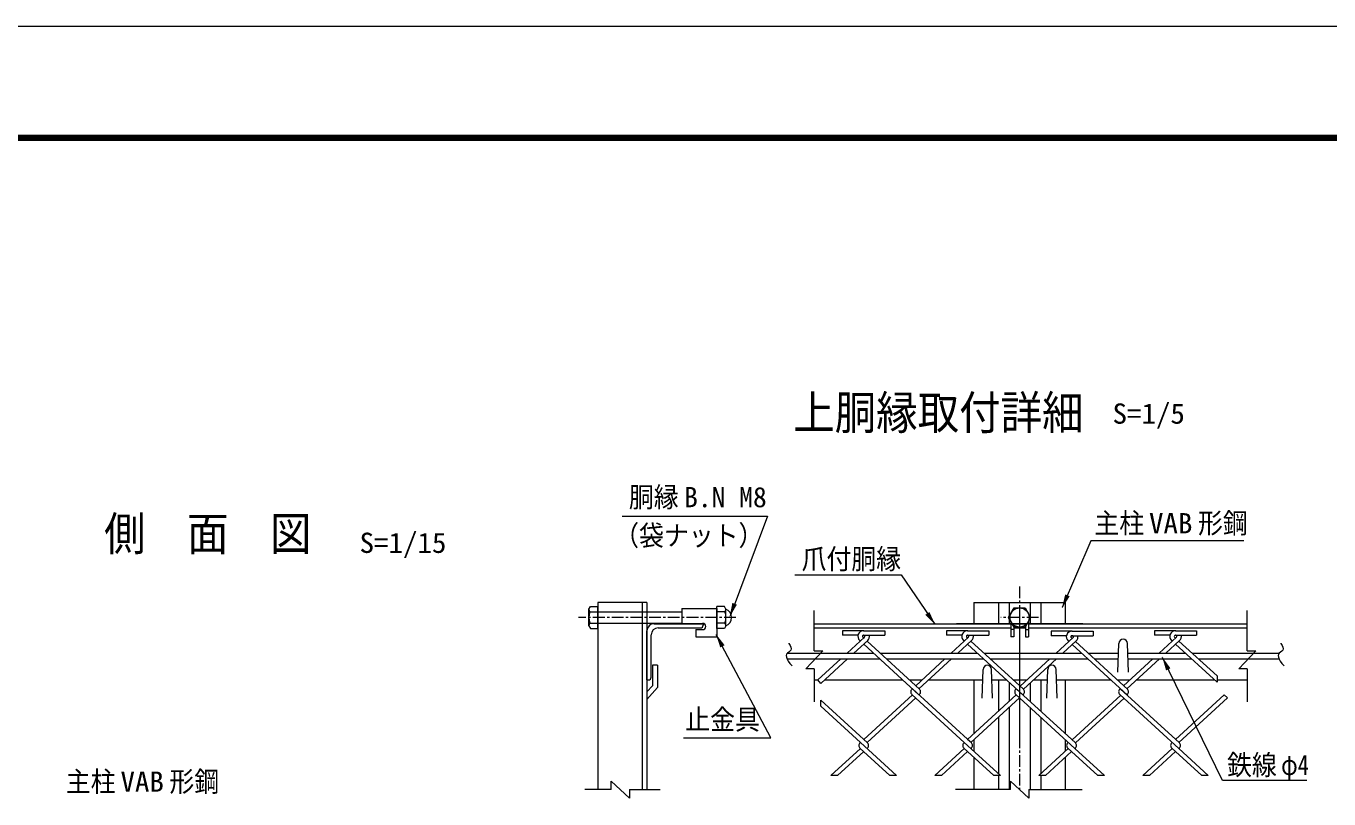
# Model space of a CAD drawing. Units: millimetres, scale not verified, with parts at other scales. Extents: x -4455 to 4455, y -3150 to 3150.
# Drawn here: x -17 to 2765, y 1499 to 3150 of the extents above; entities that cross this region are included whole.
import ezdxf
from ezdxf.enums import TextEntityAlignment as Align

# ---------------------------------------------------------------- set-up
doc = ezdxf.new("R2010")
doc.units = ezdxf.units.MM
doc.header["$LTSCALE"] = 20
doc.linetypes.add('DASHED', pattern=[7.5, 6, -1.5])
doc.linetypes.add('USER2', pattern=[2, 1.25, -0.25, 0.25, -0.25])
for name, color, linetype, lineweight in [('0-4_6文字', 3, 'Continuous', 18), ('0-C_7詳細', 7, 'Continuous', 18), ('0-E_D-TTL', 7, 'Continuous', 18)]:
    doc.layers.add(name, color=color, linetype=linetype, lineweight=lineweight)
doc.styles.add('ＭＳ ゴシック', font='')
doc.styles.get('ＭＳ ゴシック').set_extended_font_data('MS Gothic')

msp = doc.modelspace()

# ---------------------------------------------------------------- linework, layer by layer
at = {"layer": '0-C_7詳細', "color": 1, "linetype": 'USER2'}
for p, q in [((2104.48, 1953.21), (2104.48, 1519.27)), ((1498.37, 1887.06), (1162.12, 1887.06)), ((2144.78, 1887.06), (2064.13, 1887.06)), ((2104.48, 1888.61), (2104.48, 1623.03))]:
    msp.add_line(p, q, dxfattribs=at)
at = {"layer": '0-C_7詳細'}
for p, q in [((1184.49, 1904.82), (1187.82, 1910.58)), ((1184.49, 1869.3), (1184.49, 1904.82)), ((1186.55, 1899.06), (1203.69, 1899.06)), ((1187.82, 1910.58), (1203.69, 1910.58)), ((1203.69, 1918.71), (1203.69, 1519.27)), ((1308.69, 1918.71), (1203.69, 1918.71)), ((1203.69, 1863.54), (1203.69, 1910.58)), ((1298.19, 1918.71), (1298.19, 1519.27)), ((1308.69, 1918.71), (1308.69, 1519.27)), ((1308.69, 1899.06), (1383.12, 1899.06)), ((1383.12, 1906.02), (1458.12, 1906.02)), ((1383.12, 1906.02), (1383.12, 1874.52)), ((1458.12, 1863.54), (1458.12, 1910.58)), ((1473.99, 1910.58), (1458.12, 1910.58)), ((1458.12, 1906.02), (1458.12, 1846.02)), ((1475.26, 1899.06), (1458.12, 1899.06)), ((1477.32, 1904.82), (1473.99, 1910.58)), ((1477.32, 1869.3), (1477.32, 1904.82)), ((2006.98, 1918.71), (2201.98, 1918.71)), ((2006.98, 1918.71), (2006.98, 1873.71)), ((2059.48, 1918.71), (2059.48, 1873.71)), ((2081.98, 1918.71), (2081.98, 1873.71)), ((2126.98, 1918.71), (2126.98, 1873.71)), ((2149.48, 1918.71), (2149.48, 1873.71)), ((2201.98, 1918.71), (2201.98, 1873.71)), ((1184.49, 1869.3), (1187.82, 1863.54)), ((1186.55, 1875.06), (1203.69, 1875.06)), ((1308.69, 1875.06), (1383.12, 1875.06)), ((1323.69, 1873.71), (1428.69, 1873.71)), ((1332.69, 1864.71), (1422.69, 1864.71)), ((1383.12, 1874.52), (1427.37, 1874.52)), ((1428.69, 1873.71), (1428.69, 1870.71)), ((1475.26, 1875.06), (1458.12, 1875.06)), ((1477.32, 1869.3), (1473.99, 1863.54)), ((1665.97, 1873.71), (2085.73, 1873.71)), ((1665.97, 1864.71), (2085.73, 1864.71)), ((2239.48, 1873.71), (1969.48, 1873.71)), ((2085.73, 1878.8), (2085.73, 1846.02)), ((2088.2, 1874.52), (2085.73, 1874.52)), ((2088.67, 1873.71), (2120.29, 1873.71)), ((2091.73, 1868.4), (2091.73, 1846.02)), ((2091.73, 1864.71), (2117.23, 1864.71)), ((2120.76, 1874.52), (2123.23, 1874.52)), ((2123.23, 1878.8), (2123.23, 1846.02)), ((2123.23, 1873.71), (2590.56, 1873.71)), ((2123.23, 1864.71), (2590.56, 1864.71)), ((1187.82, 1863.54), (1203.69, 1863.54)), ((1308.69, 1753.71), (1308.69, 1858.71)), ((1317.69, 1759.71), (1317.69, 1849.71)), ((1413.12, 1861.02), (1413.12, 1846.02)), ((1413.12, 1861.02), (1427.37, 1861.02)), ((1413.12, 1846.02), (1458.12, 1846.02)), ((1473.99, 1863.54), (1458.12, 1863.54)), ((2091.73, 1861.02), (2085.73, 1861.02)), ((2091.73, 1846.02), (2085.73, 1846.02)), ((2117.23, 1861.02), (2123.23, 1861.02)), ((1608.21, 1810.71), (1792.58, 1810.71)), ((1806.79, 1810.71), (2014.61, 1810.71)), ((2028.82, 1810.71), (2236.63, 1810.71)), ((2250.84, 1810.71), (2315.84, 1810.71)), ((2314.35, 1770.21), (2316.6, 1831.71)), ((2336.85, 1770.21), (2334.6, 1831.71)), ((2335.37, 1810.71), (2458.66, 1810.71)), ((2472.87, 1810.71), (2658.76, 1810.71)), ((1331.19, 1785.12), (1320.69, 1785.12)), ((1320.69, 1785.12), (1320.69, 1741.21)), ((1331.19, 1785.12), (1331.19, 1737.17)), ((1607.67, 1798.71), (1805.67, 1798.71)), ((1819.88, 1798.71), (2027.7, 1798.71)), ((2041.91, 1798.71), (2249.73, 1798.71)), ((2263.94, 1798.71), (2315.4, 1798.71)), ((2335.81, 1798.71), (2471.76, 1798.71)), ((2485.97, 1798.71), (2658.23, 1798.71)), ((1308.69, 1753.71), (1311.69, 1753.71)), ((1665.97, 1753.71), (1673.88, 1753.71)), ((1688.09, 1753.71), (1854.78, 1753.71)), ((1868.99, 1753.71), (1895.91, 1753.71)), ((1910.12, 1753.71), (2025.66, 1753.71)), ((2006.98, 1753.71), (2006.98, 1639.01)), ((2024.23, 1714.71), (2026.48, 1776.21)), ((2046.73, 1714.71), (2044.48, 1776.21)), ((2045.3, 1753.71), (2076.81, 1753.71)), ((2059.48, 1753.71), (2059.48, 1687.12)), ((2091.02, 1753.71), (2120.08, 1753.71)), ((2134.29, 1753.71), (2163.66, 1753.71)), ((2149.48, 1753.71), (2149.48, 1687.12)), ((2162.23, 1714.71), (2164.48, 1776.21)), ((2184.73, 1714.71), (2182.48, 1776.21)), ((2183.3, 1753.71), (2298.84, 1753.71)), ((2201.98, 1753.71), (2201.98, 1639.01)), ((2313.05, 1753.71), (2339.97, 1753.71)), ((2354.18, 1753.71), (2520.87, 1753.71)), ((2525.97, 1753.71), (2590.56, 1753.71)), ((1308.69, 1727.89), (1320.69, 1741.21)), ((1308.69, 1712.2), (1331.19, 1737.17)), ((2081.98, 1748.97), (2081.98, 1707.73)), ((2126.98, 1747.01), (2126.98, 1707.73)), ((2059.48, 1674.1), (2059.48, 1553.11)), ((2081.98, 1694.71), (2081.98, 1519.27)), ((2126.98, 1694.71), (2126.98, 1519.27)), ((2149.48, 1674.1), (2149.48, 1553.11)), ((2006.98, 1625.99), (2006.98, 1601.22)), ((2201.98, 1625.99), (2201.98, 1601.22)), ((2006.98, 1588.2), (2006.98, 1519.27)), ((2201.98, 1588.2), (2201.98, 1519.27)), ((1841.34, 1549.55), (1827.13, 1549.55)), ((2059.48, 1551.09), (2059.48, 1519.27)), ((2149.48, 1551.09), (2149.48, 1519.27))]:
    msp.add_line(p, q, dxfattribs=at)
at = {"layer": '0-C_7詳細', "color": 3, "linetype": 'DASHED'}
for p, q in [((1203.69, 1899.06), (1308.69, 1899.06)), ((1203.69, 1875.06), (1308.69, 1875.06))]:
    msp.add_line(p, q, dxfattribs=at)
at = {"layer": '0-C_7詳細', "color": 4}
for p, q in [((1665.97, 1816.14), (1665.97, 1901.72)), ((2590.56, 1816.14), (2590.56, 1901.72)), ((1683.97, 1816.14), (1647.97, 1777.37)), ((1665.97, 1816.14), (1683.97, 1816.14)), ((1665.97, 1777.37), (1647.97, 1777.37)), ((1665.97, 1777.37), (1665.97, 1707.18)), ((2590.56, 1777.37), (2572.56, 1777.37)), ((2590.56, 1777.37), (2590.56, 1707.18)), ((1232.49, 1519.27), (1232.49, 1537.27)), ((1271.26, 1501.27), (1232.49, 1537.27)), ((2123.86, 1501.27), (2085.09, 1537.27)), ((2085.09, 1519.27), (2085.09, 1537.27)), ((1232.49, 1519.27), (1175.93, 1519.27)), ((1271.26, 1519.27), (1336.54, 1519.27)), ((1271.26, 1519.27), (1271.26, 1501.27)), ((2085.09, 1519.27), (1967.29, 1519.27)), ((2123.86, 1519.27), (2237.81, 1519.27)), ((2123.86, 1519.27), (2123.86, 1501.27))]:
    msp.add_line(p, q, dxfattribs=at)
at = {"layer": '0-C_7詳細', "color": 3}
for p, q in [((1726.44, 1858.75), (1726.44, 1849.15)), ((1771.87, 1858.75), (1726.44, 1858.75)), ((1759.24, 1849.15), (1726.44, 1849.15)), ((1773.49, 1844.98), (1736.09, 1810.71)), ((1779.98, 1837.91), (1750.3, 1810.71)), ((1764.33, 1836.59), (1762.89, 1837.91)), ((1771.44, 1843.1), (1769.38, 1844.98)), ((1771, 1858.75), (1816.44, 1858.75)), ((1771, 1849.15), (1816.44, 1849.15)), ((1771.87, 1849.15), (1771, 1849.15)), ((1771.44, 1843.1), (1773.49, 1844.98)), ((1778.54, 1836.59), (1779.98, 1837.91)), ((1890.63, 1733.88), (1778.54, 1836.59)), ((1816.44, 1858.75), (1816.44, 1849.15)), ((1993.9, 1858.75), (1948.46, 1858.75)), ((1948.46, 1858.75), (1948.46, 1849.15)), ((1981.27, 1849.15), (1948.46, 1849.15)), ((1995.52, 1844.98), (1958.11, 1810.71)), ((2002.01, 1837.91), (1972.32, 1810.71)), ((1986.36, 1836.59), (1984.92, 1837.91)), ((1993.46, 1843.1), (1991.41, 1844.98)), ((1993.03, 1858.75), (2038.46, 1858.75)), ((1993.03, 1849.15), (2038.46, 1849.15)), ((1993.9, 1849.15), (1993.03, 1849.15)), ((2112.65, 1733.88), (2000.57, 1836.59)), ((2038.46, 1858.75), (2038.46, 1849.15)), ((2171.56, 1857.77), (2171.56, 1848.17)), ((2217, 1857.77), (2171.56, 1857.77)), ((2204.37, 1848.17), (2171.56, 1848.17)), ((2218.62, 1844), (2182.28, 1810.71)), ((2225.11, 1836.92), (2196.49, 1810.71)), ((2209.46, 1835.61), (2208.02, 1836.92)), ((2216.56, 1842.12), (2214.51, 1844)), ((2216.13, 1857.77), (2261.56, 1857.77)), ((2216.13, 1848.17), (2261.56, 1848.17)), ((2217, 1848.17), (2216.13, 1848.17)), ((2261.56, 1857.77), (2261.56, 1848.17)), ((2437.96, 1858.75), (2392.52, 1858.75)), ((2392.52, 1858.75), (2392.52, 1849.15)), ((2425.33, 1849.15), (2392.52, 1849.15)), ((2439.58, 1844.98), (2402.17, 1810.71)), ((2446.06, 1837.91), (2416.38, 1810.71)), ((2430.42, 1836.59), (2428.98, 1837.91)), ((2437.52, 1843.1), (2435.46, 1844.98)), ((2437.09, 1858.75), (2482.52, 1858.75)), ((2437.09, 1849.15), (2482.52, 1849.15)), ((2437.96, 1849.15), (2437.09, 1849.15)), ((2525.97, 1762.05), (2444.63, 1836.59)), ((2482.52, 1858.75), (2482.52, 1849.15)), ((1889.56, 1721.84), (1771.44, 1830.08)), ((2111.58, 1721.84), (1993.46, 1830.08)), ((2334.68, 1720.86), (2216.56, 1829.1)), ((2335.75, 1732.9), (2223.67, 1835.61)), ((2525.97, 1749.03), (2437.52, 1830.08)), ((1722.99, 1798.71), (1673.88, 1753.71)), ((1945.02, 1798.71), (1882.45, 1741.37)), ((1959.23, 1798.71), (1889.56, 1734.86)), ((2169.19, 1798.71), (2105.55, 1740.39)), ((2183.4, 1798.71), (2112.65, 1733.88)), ((2389.07, 1798.71), (2326.51, 1741.37)), ((2403.28, 1798.71), (2333.61, 1734.86)), ((2525.97, 1762.05), (2525.97, 1749.03)), ((1875.35, 1734.86), (1874.28, 1733.88)), ((1875.35, 1734.86), (1874.28, 1733.88)), ((2001.64, 1619.14), (1875.35, 1734.86)), ((1890.63, 1733.88), (1882.45, 1741.37)), ((2097.37, 1734.86), (2096.3, 1733.88)), ((2097.37, 1734.86), (2096.3, 1733.88)), ((2223.67, 1619.14), (2097.37, 1734.86)), ((2319.4, 1734.86), (2318.33, 1733.88)), ((2319.4, 1734.86), (2318.33, 1733.88)), ((2445.7, 1619.14), (2319.4, 1734.86)), ((1779.61, 1619.14), (1679.99, 1710.43)), ((1679.99, 1697.41), (1679.99, 1710.43)), ((1764.33, 1620.12), (1679.99, 1697.41)), ((1875.35, 1721.84), (1771.44, 1626.63)), ((1882.45, 1715.33), (1778.54, 1620.12)), ((1986.36, 1620.12), (1874.28, 1722.82)), ((1890.63, 1722.82), (1889.56, 1721.84)), ((2097.37, 1721.84), (1993.46, 1626.63)), ((2104.48, 1715.33), (2000.57, 1620.12)), ((2222.6, 1607.1), (2096.3, 1722.82)), ((2112.65, 1722.82), (2111.58, 1721.84)), ((2320.47, 1720.86), (2216.56, 1625.65)), ((2327.58, 1714.35), (2223.67, 1619.13)), ((2326.51, 1715.33), (2318.33, 1722.82)), ((2444.63, 1607.1), (2318.33, 1722.82)), ((2334.68, 1722.82), (2333.61, 1721.84)), ((2334.68, 1722.82), (2333.61, 1721.84)), ((2541.43, 1721.84), (2437.52, 1626.63)), ((2548.54, 1715.33), (2444.63, 1620.12)), ((2541.43, 1721.84), (2548.54, 1715.33)), ((1764.33, 1620.12), (1763.26, 1619.14)), ((1764.33, 1620.12), (1763.26, 1619.14)), ((1841.34, 1549.55), (1764.33, 1620.12)), ((1779.61, 1619.14), (1771.44, 1626.63)), ((1986.36, 1620.12), (1985.29, 1619.14)), ((1986.36, 1620.12), (1985.29, 1619.14)), ((2063.37, 1549.55), (1986.36, 1620.12)), ((2001.64, 1619.14), (1993.46, 1626.63)), ((2208.39, 1620.12), (2207.32, 1619.14)), ((2208.39, 1620.12), (2207.32, 1619.14)), ((2430.42, 1620.12), (2429.35, 1619.14)), ((2430.42, 1620.12), (2429.35, 1619.14)), ((1764.33, 1607.1), (1701.53, 1549.55)), ((1771.44, 1600.58), (1715.74, 1549.55)), ((1827.13, 1549.55), (1763.26, 1608.08)), ((1779.61, 1608.08), (1778.54, 1607.1)), ((1986.36, 1607.1), (1923.56, 1549.55)), ((1993.46, 1600.58), (1937.77, 1549.55)), ((2049.16, 1549.55), (1985.29, 1608.08)), ((2001.64, 1608.08), (2000.57, 1607.1)), ((2208.39, 1607.1), (2145.59, 1549.55)), ((2215.49, 1600.58), (2159.8, 1549.55)), ((2271.19, 1549.55), (2207.32, 1608.08)), ((2215.49, 1600.58), (2207.32, 1608.08)), ((2223.67, 1608.08), (2222.6, 1607.1)), ((2223.67, 1608.08), (2222.6, 1607.1)), ((2285.4, 1549.55), (2222.6, 1607.1)), ((2430.42, 1607.1), (2367.62, 1549.55)), ((2493.21, 1549.55), (2429.35, 1608.08)), ((2437.52, 1600.58), (2429.35, 1608.08)), ((2445.7, 1608.08), (2444.63, 1607.1)), ((2445.7, 1608.08), (2444.63, 1607.1)), ((2507.42, 1549.55), (2444.63, 1607.1)), ((1715.74, 1549.55), (1701.53, 1549.55)), ((1937.77, 1549.55), (1923.56, 1549.55)), ((2063.37, 1549.55), (2049.16, 1549.55)), ((2159.8, 1549.55), (2145.59, 1549.55)), ((2285.4, 1549.55), (2271.19, 1549.55)), ((2507.42, 1549.55), (2493.21, 1549.55))]:
    msp.add_line(p, q, dxfattribs=at)
at = {"layer": '0-C_7詳細', "color": 1}
for points in [[(1255.83, 2103.48), (1565.9, 2103.48), (1485.99, 1890.09)], [(2583.53, 2050.62), (2256.26, 2050.62), (2195.59, 1908.53)], [(1624.16, 1978.16), (1851.2, 1978.16), (1923.38, 1872.63)], [(1386.57, 1629.79), (1572.93, 1629.79), (1456.65, 1850.29)]]:
    msp.add_lwpolyline(points, dxfattribs=at)
at = {"layer": '0-C_7詳細', "color": 3}
msp.add_lwpolyline([(2080.96, 1887.06), (2092.72, 1907.43), (2116.24, 1907.43), (2128, 1887.06), (2116.24, 1866.69), (2092.72, 1866.69)], close=True, dxfattribs=at)
at = {"layer": '0-C_7詳細'}
for points in [[(2117.23, 1868.4), (2117.23, 1846.02), (2123.23, 1846.02)], [(2718, 1538.58), (2537.93, 1538.58), (2409.64, 1801.32)]]:
    msp.add_lwpolyline(points, dxfattribs=at)
at = {"layer": '0-C_7詳細', "color": 4}
for points in [[(1611.41, 1831.98), (1611.72, 1831.59), (1614.38, 1827.39), (1615.95, 1823.63), (1616.42, 1820.32), (1615.79, 1817.44), (1614.07, 1815.01), (1611.25, 1813.02), (1608.43, 1811.01), (1606.67, 1808.53), (1605.99, 1805.58), (1606.38, 1802.14), (1607.85, 1798.24), (1610.39, 1793.85), (1614, 1789), (1618.69, 1783.66)], [(2590.56, 1816.14), (2608.56, 1816.14), (2572.56, 1777.37)], [(2661.96, 1831.98), (2662.27, 1831.59), (2664.94, 1827.39), (2666.5, 1823.63), (2666.97, 1820.32), (2666.35, 1817.44), (2664.63, 1815.01), (2661.81, 1813.02), (2658.98, 1811.01), (2657.23, 1808.53), (2656.55, 1805.58), (2656.94, 1802.14), (2658.41, 1798.24), (2660.95, 1793.85), (2664.56, 1789), (2669.25, 1783.66)]]:
    msp.add_lwpolyline(points, dxfattribs=at)
at = {"layer": '0-C_7詳細', "color": 3}
for points in [[(1737.2, 1798.71), (1679.99, 1746.28), (1673.88, 1753.71)], [(2437.52, 1600.58), (2381.83, 1549.55), (2367.62, 1549.55)]]:
    msp.add_lwpolyline(points, dxfattribs=at)
msp.add_circle((2104.48, 1887.06), 20.4, dxfattribs=at)
at = {"layer": '0-C_7詳細'}
for centre, radius, start, end in [((1193.58, 1904.82), 9.09, 180, 219.3382), ((1220.49, 1887.06), 36, 160.52878, 199.47122), ((1468.23, 1904.82), 9.09, 320.6618, 0), ((1441.32, 1887.06), 36, 340.52878, 19.47122), ((1470.5, 1887.06), 19.02, 291.00774, 68.99226), ((1193.58, 1869.3), 9.09, 140.6618, 180), ((1323.69, 1858.71), 15, 90, 180), ((1332.69, 1849.71), 15, 90, 180), ((1422.69, 1870.71), 6, 270, 0), ((1427.37, 1867.77), 6.75, 270, 90), ((1468.23, 1869.3), 9.09, 0, 39.3382), ((2325.6, 1831.71), 9, 0, 180), ((2035.48, 1776.21), 9, 0, 180), ((2173.48, 1776.21), 9, 0, 180), ((1311.69, 1759.71), 6, 270, 0)]:
    msp.add_arc(centre, radius, start, end, dxfattribs=at)
at = {"layer": '0-C_7詳細', "color": 3}
for centre, radius, start, end in [((1771, 1846.75), 12, 90, 227.5), ((1771, 1846.75), 2.4, 90, 227.5), ((1771.87, 1846.75), 2.4, 312.5, 90), ((1771.87, 1846.75), 12, 312.5, 11.53696), ((1993.03, 1846.75), 12, 90, 227.5), ((1993.03, 1846.75), 2.4, 90, 227.5), ((1993.9, 1846.75), 2.4, 312.5, 90), ((1993.9, 1846.75), 12, 312.5, 11.53696), ((2216.13, 1845.77), 12, 90, 227.5), ((2216.13, 1845.77), 2.4, 90, 227.5), ((2217, 1845.77), 2.4, 312.5, 90), ((2217, 1845.77), 12, 312.5, 11.53696), ((2437.09, 1846.75), 12, 90, 227.5), ((2437.09, 1846.75), 2.4, 90, 227.5), ((2437.96, 1846.75), 2.4, 312.5, 90), ((2437.96, 1846.75), 12, 312.5, 11.53696), ((1879.34, 1728.35), 7.5, 132.5, 227.5), ((1885.56, 1728.35), 7.5, 312.5, 47.5), ((2101.37, 1728.35), 7.5, 132.5, 227.5), ((2107.59, 1728.35), 7.5, 312.5, 47.5), ((2323.4, 1728.35), 7.5, 132.5, 227.5), ((2329.62, 1728.35), 7.5, 312.5, 47.5), ((1768.33, 1613.61), 7.5, 132.5, 227.5), ((1774.55, 1613.61), 7.5, 312.5, 47.5), ((1990.36, 1613.61), 7.5, 132.5, 227.5), ((1996.57, 1613.61), 7.5, 312.5, 47.5), ((2212.38, 1613.61), 7.5, 132.5, 227.5), ((2218.6, 1613.61), 7.5, 312.5, 47.5), ((2434.41, 1613.61), 7.5, 132.5, 227.5), ((2440.63, 1613.61), 7.5, 312.5, 47.5)]:
    msp.add_arc(centre, radius, start, end, dxfattribs=at)
at = {"layer": '0-C_7詳細', "color": 1}
for points in [[(2194.8, 1906.69), (2201.79, 1936.33), (2211.37, 1932.24)], [(1485.28, 1888.22), (1490.93, 1918.14), (1500.68, 1914.49)], [(1924.51, 1870.98), (1903.27, 1892.8), (1911.87, 1898.69)], [(1455.72, 1852.05), (1474.32, 1827.95), (1465.1, 1823.09)]]:
    msp.add_solid(points, dxfattribs=at)
at = {"layer": '0-C_7詳細'}
msp.add_solid([(2408.77, 1803.12), (2426.61, 1778.45), (2417.25, 1773.88)], dxfattribs=at)
at = {"layer": '0-E_D-TTL', "color": 2}
msp.add_lwpolyline([(-4455.04, 3150.21), (4454.66, 3150.21), (4454.66, -3150.21), (-4455.04, -3150.21)], close=True, dxfattribs=at)
at = {"layer": '0-E_D-TTL'}
for points in [[(-4168.65, 2916.87), (4168.28, 2916.87), (4168.28, -2916.87), (-4168.65, -2916.87)], [(-4166, 2914.21), (4165.63, 2914.21), (4165.63, -2914.21), (-4166, -2914.21)], [(-4163.35, 2911.56), (4162.97, 2911.56), (4162.97, -2911.56), (-4163.35, -2911.56)], [(-4160.7, 2908.91), (4160.32, 2908.91), (4160.32, -2908.91), (-4160.7, -2908.91)], [(-4158.05, 2906.26), (4157.67, 2906.26), (4157.67, -2906.26), (-4158.05, -2906.26)]]:
    msp.add_lwpolyline(points, close=True, dxfattribs=at)

# ---------------------------------------------------------------- texts
at = {"layer": '0-4_6文字', "color": 7, "style": 'ＭＳ ゴシック', "width": 0.9}
msp.add_text('側\u3000面\u3000図', height=72.14, dxfattribs=at).set_placement((149.37, 2008.45), align=Align.BOTTOM_LEFT)
at = {"layer": '0-4_6文字', "style": 'ＭＳ ゴシック'}
for s, width, p in [('S=1/15', 1.05, (694.97, 2011.9)), ('主柱', 0.9, (67.67, 1502)), ('形鋼', 0.9, (288.9, 1502)), ('VAB', 1.05, (184.34, 1501.82))]:
    msp.add_text(s, height=43.26, dxfattribs=dict(at, width=width)).set_placement(p, align=Align.BOTTOM_LEFT)
at = {"layer": '0-C_7詳細', "style": 'ＭＳ ゴシック', "width": 0.9}
msp.add_text('上胴縁取付詳細', height=72.14, dxfattribs=at).set_placement((1621, 2266.95), align=Align.BOTTOM_LEFT)
at = {"layer": '0-C_7詳細', "color": 3, "style": 'ＭＳ ゴシック'}
for s, width, p in [('S=1/5', 1.05, (2302.92, 2287.9)), ('胴縁', 0.9, (1270.06, 2109.51)), ('主柱', 0.9, (2264.09, 2053.85)), ('形鋼', 0.9, (2485.32, 2053.85)), ('（袋ナット）', 0.9, (1238.66, 2027.66)), ('VAB', 1.05, (2380.76, 2053.67)), ('爪付胴縁', 0.9, (1638.89, 1977.49)), ('止金具', 0.9, (1390.46, 1634.63)), ('鉄線', 0.9, (2547.39, 1537.56)), ('φ4', 0.8, (2662.69, 1537.56))]:
    msp.add_text(s, height=43.26, dxfattribs=dict(at, width=width)).set_placement(p, align=Align.BOTTOM_LEFT)
msp.add_text('B.N M8', height=43.26, dxfattribs=at).set_placement((1387.89, 2109.51), align=Align.BOTTOM_LEFT)

doc.saveas('drawing.dxf')
